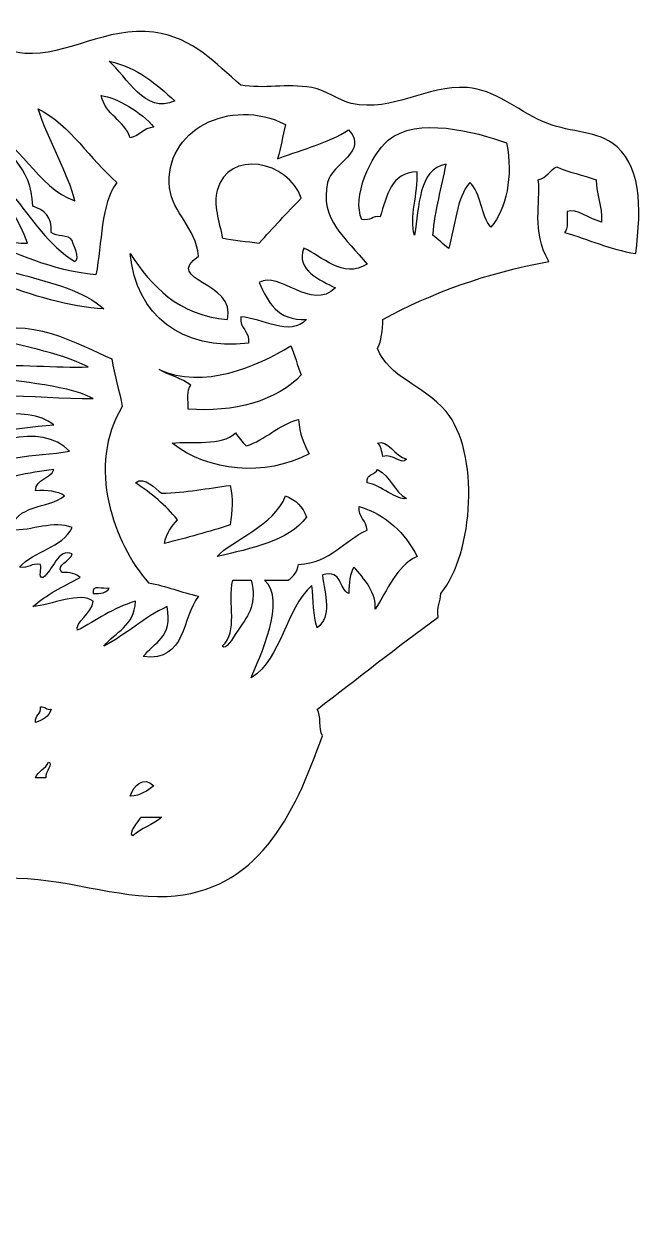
# Model space of a CAD drawing. Header units: centimetres. Extents: x -66 to 65, y -66 to 66.
# Drawn here: x -10.477 to -8.223, y 3.884 to 8.254 of the extents above; entities that cross this region are included whole.
import ezdxf

# ---------------------------------------------------------------- set-up
doc = ezdxf.new("R2010")
doc.units = ezdxf.units.CM
doc.header["$MEASUREMENT"] = 0
doc.layers.add('Layer 1', color=7, linetype='Continuous')

msp = doc.modelspace()

# ---------------------------------------------------------------- linework, layer by layer
at = {"layer": 'Layer 1'}
for points, knots in [([(-8.24668, 7.41724), (-8.3432, 7.43272), (-8.41839, 7.46955), (-8.50592, 7.49405), (-8.50592, 7.49405), (-8.49108, 7.50799), (-8.49748, 7.54318), (-8.49632, 7.57086), (-8.49632, 7.57086), (-8.46325, 7.58393), (-8.41306, 7.54184), (-8.37152, 7.53244), (-8.37152, 7.53244), (-8.36832, 7.59324), (-8.38941, 7.62978), (-8.39073, 7.68608), (-8.39073, 7.68608), (-8.43679, 7.70405), (-8.49236, 7.71246), (-8.53474, 7.73408), (-8.53474, 7.73408), (-8.55998, 7.72093), (-8.57115, 7.69365), (-8.60194, 7.68608), (-8.60194, 7.68608), (-8.59099, 7.59932), (-8.62856, 7.50397), (-8.56355, 7.38842), (-8.56355, 7.38842), (-8.79382, 7.34667), (-8.99233, 7.27314), (-9.16841, 7.1772), (-9.16841, 7.1772), (-9.17069, 7.13786), (-9.17312, 7.0987), (-9.18765, 7.07158), (-9.18765, 7.07158), (-9.14712, 6.96376), (-9.02469, 6.94392), (-8.93799, 6.84115), (-8.93799, 6.84115), (-8.81416, 6.69436), (-8.83613, 6.32566), (-8.95723, 6.17863), (-8.95723, 6.17863), (-8.95763, 6.14701), (-8.9734, 6.13082), (-8.96681, 6.09222), (-8.96681, 6.09222), (-9.1172, 5.98334), (-9.26113, 5.86806), (-9.40845, 5.75617), (-9.40845, 5.75617), (-9.39165, 5.73461), (-9.40387, 5.68394), (-9.38927, 5.66015), (-9.38927, 5.66015), (-9.49169, 5.36495), (-9.62954, 5.08987), (-9.95574, 5.07444), (-9.95574, 5.07444), (-10.13767, 5.06587), (-10.33423, 5.14498), (-10.54145, 5.14167), (-10.54145, 5.14167), (-10.74497, 5.13842), (-10.96375, 5.0819), (-11.09832, 4.97845), (-11.09832, 4.97845), (-11.137, 4.84534), (-11.11144, 4.72321), (-11.17516, 4.6328), (-11.17516, 4.6328), (-11.22633, 4.5602), (-11.3491, 4.55975), (-11.36719, 4.45997), (-11.36719, 4.45997), (-11.15103, 4.46489), (-10.85982, 4.58962), (-10.67586, 4.45037), (-10.67586, 4.45037), (-10.58566, 4.38211), (-10.52997, 4.26987), (-10.54145, 4.11432), (-10.54145, 4.11432), (-10.62982, 4.10395), (-10.68525, 4.19195), (-10.76227, 4.13353), (-10.76227, 4.13353), (-10.76645, 4.10665), (-10.75251, 4.01547), (-10.73348, 3.97989), (-10.73348, 3.97989), (-10.78759, 3.96121), (-10.87141, 3.99542), (-10.92551, 4.0087), (-10.92551, 4.0087), (-10.96255, 3.98494), (-10.9539, 3.91549), (-10.98314, 3.88387), (-10.98314, 3.88387), (-11.2333, 3.9411), (-11.5585, 4.03257), (-11.91445, 4.0087), (-11.91445, 4.0087), (-12.15829, 3.99235), (-12.40636, 3.91406), (-12.63459, 3.90308), (-12.63459, 3.90308), (-12.68981, 3.93184), (-12.55453, 3.97118), (-12.58659, 4.0087), (-12.58659, 4.0087), (-12.68454, 4.06873), (-12.67382, 3.93814), (-12.721, 3.89347), (-12.721, 3.89347), (-12.8389, 3.99946), (-12.70044, 4.06656), (-12.63459, 4.10471), (-12.63459, 4.10471), (-12.50759, 4.17832), (-12.228, 4.17768), (-12.27933, 4.38316), (-12.27933, 4.38316), (-12.29206, 4.43422), (-12.39773, 4.50931), (-12.45213, 4.51759), (-12.45213, 4.51759), (-12.51968, 4.52786), (-12.61988, 4.45181), (-12.70179, 4.46959), (-12.70179, 4.46959), (-12.78908, 4.48853), (-12.82802, 4.62733), (-12.81699, 4.74804), (-12.81699, 4.74804), (-12.80588, 4.86954), (-12.73076, 4.96854), (-12.71139, 5.06488), (-12.71139, 5.06488), (-13.01137, 4.9106), (-13.59817, 5.03239), (-13.89236, 4.87285), (-13.89236, 4.87285), (-14.03251, 4.79686), (-14.13456, 4.6379), (-14.27643, 4.5368), (-14.27643, 4.5368), (-14.46264, 4.40408), (-14.67135, 4.28627), (-14.99657, 4.32558), (-14.99657, 4.32558), (-15.0167, 4.36945), (-15.01321, 4.43694), (-15.02538, 4.4888), (-15.02538, 4.4888), (-15.14997, 4.47168), (-15.33899, 4.42154), (-15.39021, 4.5368), (-15.39021, 4.5368), (-15.26213, 4.81049), (-15.02088, 4.97786), (-14.81413, 5.1609), (-14.81413, 5.1609), (-14.59553, 5.35444), (-14.45345, 5.5669), (-14.30528, 5.84263), (-14.30528, 5.84263), (-14.16817, 6.09769), (-14.03223, 6.35381), (-13.85398, 6.59156), (-13.85398, 6.59156), (-13.76918, 6.70467), (-13.68391, 6.81937), (-13.60432, 6.93721), (-13.60432, 6.93721), (-13.5242, 7.0559), (-13.46123, 7.19616), (-13.37389, 7.30207), (-13.37389, 7.30207), (-13.23207, 7.47408), (-12.57958, 7.53165), (-12.22171, 7.51329), (-12.22171, 7.51329), (-11.94752, 7.49921), (-11.74467, 7.53081), (-11.47278, 7.5901), (-11.47278, 7.5901), (-11.43952, 7.62087), (-11.41441, 7.65976), (-11.38634, 7.69572), (-11.38634, 7.69572), (-11.3996, 8.06249), (-11.12274, 8.2542), (-10.75266, 8.2238), (-10.75266, 8.2238), (-10.65905, 8.2161), (-10.5711, 8.15472), (-10.47421, 8.14699), (-10.47421, 8.14699), (-10.32345, 8.13495), (-10.17666, 8.24745), (-10.00375, 8.2238), (-10.00375, 8.2238), (-9.85503, 8.20345), (-9.77915, 8.10823), (-9.68688, 8.03177), (-9.68688, 8.03177), (-9.60044, 8.01566), (-9.523, 8.0386), (-9.42764, 8.02217), (-9.42764, 8.02217), (-9.37491, 8.01307), (-9.32832, 7.97383), (-9.28363, 7.96457), (-9.28363, 7.96457), (-9.12766, 7.93221), (-9.01296, 8.03167), (-8.86117, 8.02217), (-8.86117, 8.02217), (-8.76079, 8.0159), (-8.6871, 7.94422), (-8.58272, 7.89734), (-8.58272, 7.89734), (-8.502, 7.86112), (-8.39733, 7.86514), (-8.33309, 7.82053), (-8.33309, 7.82053), (-8.22757, 7.74725), (-8.22347, 7.5902), (-8.24668, 7.41724)], [0, 0, 0, 0, 0.0169492, 0.0169492, 0.0169492, 0.0169492, 0.0338983, 0.0338983, 0.0338983, 0.0338983, 0.0508475, 0.0508475, 0.0508475, 0.0508475, 0.0677966, 0.0677966, 0.0677966, 0.0677966, 0.0847458, 0.0847458, 0.0847458, 0.0847458, 0.1016949, 0.1016949, 0.1016949, 0.1016949, 0.1186441, 0.1186441, 0.1186441, 0.1186441, 0.1355932, 0.1355932, 0.1355932, 0.1355932, 0.1525424, 0.1525424, 0.1525424, 0.1525424, 0.1694915, 0.1694915, 0.1694915, 0.1694915, 0.1864407, 0.1864407, 0.1864407, 0.1864407, 0.2033898, 0.2033898, 0.2033898, 0.2033898, 0.220339, 0.220339, 0.220339, 0.220339, 0.2372881, 0.2372881, 0.2372881, 0.2372881, 0.2542373, 0.2542373, 0.2542373, 0.2542373, 0.2711864, 0.2711864, 0.2711864, 0.2711864, 0.2881356, 0.2881356, 0.2881356, 0.2881356, 0.3050847, 0.3050847, 0.3050847, 0.3050847, 0.3220339, 0.3220339, 0.3220339, 0.3220339, 0.3389831, 0.3389831, 0.3389831, 0.3389831, 0.3559322, 0.3559322, 0.3559322, 0.3559322, 0.3728814, 0.3728814, 0.3728814, 0.3728814, 0.3898305, 0.3898305, 0.3898305, 0.3898305, 0.4067797, 0.4067797, 0.4067797, 0.4067797, 0.4237288, 0.4237288, 0.4237288, 0.4237288, 0.440678, 0.440678, 0.440678, 0.440678, 0.4576271, 0.4576271, 0.4576271, 0.4576271, 0.4745763, 0.4745763, 0.4745763, 0.4745763, 0.4915254, 0.4915254, 0.4915254, 0.4915254, 0.5084746, 0.5084746, 0.5084746, 0.5084746, 0.5254237, 0.5254237, 0.5254237, 0.5254237, 0.5423729, 0.5423729, 0.5423729, 0.5423729, 0.559322, 0.559322, 0.559322, 0.559322, 0.5762712, 0.5762712, 0.5762712, 0.5762712, 0.5932203, 0.5932203, 0.5932203, 0.5932203, 0.6101695, 0.6101695, 0.6101695, 0.6101695, 0.6271186, 0.6271186, 0.6271186, 0.6271186, 0.6440678, 0.6440678, 0.6440678, 0.6440678, 0.6610169, 0.6610169, 0.6610169, 0.6610169, 0.6779661, 0.6779661, 0.6779661, 0.6779661, 0.6949153, 0.6949153, 0.6949153, 0.6949153, 0.7118644, 0.7118644, 0.7118644, 0.7118644, 0.7288136, 0.7288136, 0.7288136, 0.7288136, 0.7457627, 0.7457627, 0.7457627, 0.7457627, 0.7627119, 0.7627119, 0.7627119, 0.7627119, 0.779661, 0.779661, 0.779661, 0.779661, 0.7966102, 0.7966102, 0.7966102, 0.7966102, 0.8135593, 0.8135593, 0.8135593, 0.8135593, 0.8305085, 0.8305085, 0.8305085, 0.8305085, 0.8474576, 0.8474576, 0.8474576, 0.8474576, 0.8644068, 0.8644068, 0.8644068, 0.8644068, 0.8813559, 0.8813559, 0.8813559, 0.8813559, 0.8983051, 0.8983051, 0.8983051, 0.8983051, 0.9152542, 0.9152542, 0.9152542, 0.9152542, 0.9322034, 0.9322034, 0.9322034, 0.9322034, 0.9491525, 0.9491525, 0.9491525, 0.9491525, 0.9661017, 0.9661017, 0.9661017, 0.9661017, 1, 1, 1, 1]), ([(-9.92694, 7.97413), (-9.99533, 8.03377), (-10.06066, 8.09647), (-10.16697, 8.11814), (-10.16697, 8.11814), (-10.10199, 8.06317), (-10.03629, 7.92265), (-9.92694, 7.97413)], [0, 0, 0, 0, 0.3333333, 0.3333333, 0.3333333, 0.3333333, 1, 1, 1, 1]), ([(-10.19578, 7.99334), (-10.18054, 7.92217), (-10.11185, 7.90447), (-10.09016, 7.83972), (-10.09016, 7.83972), (-10.05434, 7.84551), (-10.04306, 7.87584), (-10.00375, 7.87814), (-10.00375, 7.87814), (-10.04717, 7.9317), (-10.13816, 7.98559), (-10.19578, 7.99334)], [0, 0, 0, 0, 0.25, 0.25, 0.25, 0.25, 0.5, 0.5, 0.5, 0.5, 1, 1, 1, 1]), ([(-9.94615, 7.6573), (-9.9358, 7.56329), (-9.8509, 7.51503), (-9.84053, 7.40767), (-9.84053, 7.40767), (-9.97195, 7.31623), (-9.70242, 7.31763), (-9.73493, 7.17724), (-9.73493, 7.17724), (-9.91786, 7.19272), (-10.01026, 7.29876), (-10.09019, 7.41727), (-10.09019, 7.41727), (-10.06855, 7.19092), (-9.90281, 7.0627), (-9.65813, 7.09083), (-9.65813, 7.09083), (-9.65416, 7.13642), (-9.69089, 7.14129), (-9.68694, 7.18685), (-9.68694, 7.18685), (-9.60759, 7.18262), (-9.5089, 7.11184), (-9.44691, 7.17725), (-9.44691, 7.17725), (-9.55412, 7.17243), (-9.58725, 7.24176), (-9.61974, 7.31168), (-9.61974, 7.31168), (-9.54711, 7.357), (-9.42847, 7.20407), (-9.34132, 7.29247), (-9.34132, 7.29247), (-9.39477, 7.31914), (-9.4884, 7.35647), (-9.45652, 7.43648), (-9.45652, 7.43648), (-9.39, 7.40957), (-9.31642, 7.32247), (-9.22609, 7.37888), (-9.22609, 7.37888), (-9.29986, 7.47043), (-9.40148, 7.54221), (-9.3701, 7.67654), (-9.3701, 7.67654), (-9.35393, 7.74576), (-9.21923, 7.79005), (-9.29332, 7.86857), (-9.29332, 7.86857), (-9.36148, 7.82147), (-9.49369, 7.7874), (-9.55253, 7.76295), (-9.55253, 7.76295), (-9.5411, 7.80274), (-9.53367, 7.84651), (-9.52374, 7.88778), (-9.52374, 7.88778), (-9.72504, 7.99038), (-9.96906, 7.86563), (-9.94615, 7.6573)], [0, 0, 0, 0, 0.0625, 0.0625, 0.0625, 0.0625, 0.125, 0.125, 0.125, 0.125, 0.1875, 0.1875, 0.1875, 0.1875, 0.25, 0.25, 0.25, 0.25, 0.3125, 0.3125, 0.3125, 0.3125, 0.375, 0.375, 0.375, 0.375, 0.4375, 0.4375, 0.4375, 0.4375, 0.5, 0.5, 0.5, 0.5, 0.5625, 0.5625, 0.5625, 0.5625, 0.625, 0.625, 0.625, 0.625, 0.6875, 0.6875, 0.6875, 0.6875, 0.75, 0.75, 0.75, 0.75, 0.8125, 0.8125, 0.8125, 0.8125, 0.875, 0.875, 0.875, 0.875, 1, 1, 1, 1]), ([(-10.46463, 7.45566), (-10.52342, 7.45151), (-10.59819, 7.48185), (-10.63746, 7.46526), (-10.63746, 7.46526), (-10.49829, 7.42197), (-10.38357, 7.35429), (-10.21497, 7.34043), (-10.21497, 7.34043), (-10.19158, 7.45468), (-10.19907, 7.5998), (-10.13816, 7.6765), (-10.13816, 7.6765), (-10.23862, 7.76167), (-10.30358, 7.88235), (-10.42621, 7.94534), (-10.42621, 7.94534), (-10.38957, 7.83152), (-10.31403, 7.70555), (-10.2918, 7.60929), (-10.2918, 7.60929), (-10.43137, 7.65858), (-10.49458, 7.83532), (-10.61824, 7.86853), (-10.61824, 7.86853), (-10.54656, 7.78979), (-10.44893, 7.73701), (-10.44544, 7.59008), (-10.44544, 7.59008), (-10.40485, 7.57624), (-10.373, 7.5537), (-10.37821, 7.49406), (-10.37821, 7.49406), (-10.35858, 7.47853), (-10.31527, 7.48657), (-10.30143, 7.46525), (-10.30143, 7.46525), (-10.29791, 7.44559), (-10.26934, 7.40233), (-10.29183, 7.38844), (-10.29183, 7.38844), (-10.48, 7.50113), (-10.54639, 7.7868), (-10.79113, 7.8109), (-10.79113, 7.8109), (-10.651, 7.72373), (-10.52373, 7.6238), (-10.46463, 7.45566)], [0, 0, 0, 0, 0.0769231, 0.0769231, 0.0769231, 0.0769231, 0.1538462, 0.1538462, 0.1538462, 0.1538462, 0.2307692, 0.2307692, 0.2307692, 0.2307692, 0.3076923, 0.3076923, 0.3076923, 0.3076923, 0.3846154, 0.3846154, 0.3846154, 0.3846154, 0.4615385, 0.4615385, 0.4615385, 0.4615385, 0.5384615, 0.5384615, 0.5384615, 0.5384615, 0.6153846, 0.6153846, 0.6153846, 0.6153846, 0.6923077, 0.6923077, 0.6923077, 0.6923077, 0.7692308, 0.7692308, 0.7692308, 0.7692308, 0.8461538, 0.8461538, 0.8461538, 0.8461538, 1, 1, 1, 1]), ([(-9.14922, 7.83012), (-9.21375, 7.77522), (-9.28228, 7.62192), (-9.24524, 7.54207), (-9.24524, 7.54207), (-9.2119, 7.53437), (-9.2083, 7.55638), (-9.17801, 7.55167), (-9.17801, 7.55167), (-9.15404, 7.62692), (-9.14076, 7.71283), (-9.0436, 7.71489), (-9.0436, 7.71489), (-9.039, 7.63657), (-9.07379, 7.5468), (-9.0532, 7.48446), (-9.0532, 7.48446), (-9.03478, 7.59088), (-9.0409, 7.72184), (-8.93797, 7.7437), (-8.93797, 7.7437), (-8.95422, 7.65755), (-8.97782, 7.57868), (-8.98597, 7.48446), (-8.98597, 7.48446), (-8.96557, 7.46967), (-8.9502, 7.4498), (-8.92834, 7.43646), (-8.92834, 7.43646), (-8.90453, 7.51824), (-8.90059, 7.61992), (-8.85156, 7.67652), (-8.85156, 7.67652), (-8.80997, 7.6381), (-8.81208, 7.55595), (-8.77475, 7.5133), (-8.77475, 7.5133), (-8.71704, 7.58347), (-8.69395, 7.6956), (-8.71715, 7.82056), (-8.71715, 7.82056), (-8.83284, 7.86264), (-9.0463, 7.91765), (-9.14922, 7.83012)], [0, 0, 0, 0, 0.0833333, 0.0833333, 0.0833333, 0.0833333, 0.1666667, 0.1666667, 0.1666667, 0.1666667, 0.25, 0.25, 0.25, 0.25, 0.3333333, 0.3333333, 0.3333333, 0.3333333, 0.4166667, 0.4166667, 0.4166667, 0.4166667, 0.5, 0.5, 0.5, 0.5, 0.5833333, 0.5833333, 0.5833333, 0.5833333, 0.6666667, 0.6666667, 0.6666667, 0.6666667, 0.75, 0.75, 0.75, 0.75, 0.8333333, 0.8333333, 0.8333333, 0.8333333, 1, 1, 1, 1]), ([(-9.46606, 7.61888), (-9.519, 7.5662), (-9.56896, 7.51053), (-9.6197, 7.45566), (-9.6197, 7.45566), (-9.6637, 7.46286), (-9.71418, 7.4636), (-9.75411, 7.47487), (-9.75411, 7.47487), (-9.76546, 7.53551), (-9.78713, 7.59629), (-9.77335, 7.6477), (-9.77335, 7.6477), (-9.73245, 7.7998), (-9.51226, 7.75535), (-9.46606, 7.61888)], [0, 0, 0, 0, 0.2, 0.2, 0.2, 0.2, 0.4, 0.4, 0.4, 0.4, 0.6, 0.6, 0.6, 0.6, 1, 1, 1, 1]), ([(-10.65666, 7.36924), (-10.63137, 7.34701), (-10.6034, 7.32471), (-10.57022, 7.31164), (-10.57022, 7.31164), (-10.45245, 7.26515), (-10.30942, 7.22258), (-10.18615, 7.21562), (-10.18615, 7.21562), (-10.25637, 7.28002), (-10.37482, 7.31042), (-10.48381, 7.34042), (-10.48381, 7.34042), (-10.62613, 7.3796), (-10.79766, 7.41739), (-10.94469, 7.39805), (-10.94469, 7.39805), (-10.85584, 7.38128), (-10.75387, 7.37766), (-10.65666, 7.36924)], [0, 0, 0, 0, 0.1666667, 0.1666667, 0.1666667, 0.1666667, 0.3333333, 0.3333333, 0.3333333, 0.3333333, 0.5, 0.5, 0.5, 0.5, 0.6666667, 0.6666667, 0.6666667, 0.6666667, 1, 1, 1, 1]), ([(-10.2822, 6.04424), (-10.21328, 6.08091), (-10.15311, 6.12639), (-10.07098, 6.14986), (-10.07098, 6.14986), (-10.07405, 6.06014), (-10.14438, 6.03765), (-10.18618, 5.98664), (-10.18618, 5.98664), (-10.10334, 6.0286), (-10.04159, 6.09168), (-9.95575, 6.13065), (-9.95575, 6.13065), (-9.93212, 6.01741), (-10.00475, 6.00042), (-10.04216, 5.94822), (-10.04216, 5.94822), (-9.88352, 5.93036), (-9.90278, 6.09046), (-9.84052, 6.16907), (-9.84052, 6.16907), (-9.9045, 6.1819), (-9.9571, 6.20611), (-10.02298, 6.21707), (-10.02298, 6.21707), (-10.14987, 6.36077), (-10.25158, 6.64413), (-10.119, 6.86035), (-10.119, 6.86035), (-10.1299, 6.91985), (-10.14755, 6.97264), (-10.15742, 7.03318), (-10.15742, 7.03318), (-10.27545, 7.08583), (-10.47235, 7.19878), (-10.62788, 7.11959), (-10.62788, 7.11959), (-10.5008, 7.08022), (-10.35377, 7.06085), (-10.24381, 7.00436), (-10.24381, 7.00436), (-10.47058, 6.99502), (-10.82192, 7.06918), (-10.89672, 6.86035), (-10.89672, 6.86035), (-10.80353, 6.89197), (-10.73411, 6.9474), (-10.64709, 6.98518), (-10.64709, 6.98518), (-10.51792, 6.9415), (-10.33896, 6.94764), (-10.2246, 6.88916), (-10.2246, 6.88916), (-10.4365, 6.88344), (-10.72302, 6.95356), (-10.7911, 6.78354), (-10.7911, 6.78354), (-10.67931, 6.81103), (-10.47029, 6.87376), (-10.36861, 6.79314), (-10.36861, 6.79314), (-10.51479, 6.77928), (-10.7127, 6.76602), (-10.73347, 6.65871), (-10.73347, 6.65871), (-10.63907, 6.72565), (-10.41391, 6.80619), (-10.31098, 6.69713), (-10.31098, 6.69713), (-10.43528, 6.67422), (-10.60049, 6.69218), (-10.63745, 6.5819), (-10.63745, 6.5819), (-10.54614, 6.59624), (-10.46449, 6.62019), (-10.36861, 6.6299), (-10.36861, 6.6299), (-10.38099, 6.59426), (-10.43367, 6.59897), (-10.43581, 6.55309), (-10.43581, 6.55309), (-10.39279, 6.55449), (-10.35366, 6.55206), (-10.33019, 6.53388), (-10.33019, 6.53388), (-10.38895, 6.48702), (-10.51143, 6.50385), (-10.52222, 6.40908), (-10.52222, 6.40908), (-10.44912, 6.40651), (-10.3681, 6.44678), (-10.3014, 6.41868), (-10.3014, 6.41868), (-10.33815, 6.34343), (-10.44123, 6.33449), (-10.49343, 6.27467), (-10.49343, 6.27467), (-10.45782, 6.26787), (-10.45221, 6.29107), (-10.41662, 6.28427), (-10.41662, 6.28427), (-10.41138, 6.27033), (-10.42786, 6.23466), (-10.40702, 6.23627), (-10.40702, 6.23627), (-10.37294, 6.26204), (-10.35289, 6.34552), (-10.30142, 6.32268), (-10.30142, 6.32268), (-10.30756, 6.29434), (-10.36333, 6.28381), (-10.33981, 6.25545), (-10.33981, 6.25545), (-10.31004, 6.2564), (-10.28655, 6.25111), (-10.27261, 6.23624), (-10.27261, 6.23624), (-10.33465, 6.20547), (-10.39546, 6.17345), (-10.44544, 6.13062), (-10.44544, 6.13062), (-10.37932, 6.1353), (-10.27052, 6.18761), (-10.22459, 6.14983), (-10.22459, 6.14983), (-10.22896, 6.10596), (-10.29376, 6.07215), (-10.2822, 6.04424)], [0, 0, 0, 0, 0.030303, 0.030303, 0.030303, 0.030303, 0.0606061, 0.0606061, 0.0606061, 0.0606061, 0.0909091, 0.0909091, 0.0909091, 0.0909091, 0.1212121, 0.1212121, 0.1212121, 0.1212121, 0.1515152, 0.1515152, 0.1515152, 0.1515152, 0.1818182, 0.1818182, 0.1818182, 0.1818182, 0.2121212, 0.2121212, 0.2121212, 0.2121212, 0.2424242, 0.2424242, 0.2424242, 0.2424242, 0.2727273, 0.2727273, 0.2727273, 0.2727273, 0.3030303, 0.3030303, 0.3030303, 0.3030303, 0.3333333, 0.3333333, 0.3333333, 0.3333333, 0.3636364, 0.3636364, 0.3636364, 0.3636364, 0.3939394, 0.3939394, 0.3939394, 0.3939394, 0.4242424, 0.4242424, 0.4242424, 0.4242424, 0.4545455, 0.4545455, 0.4545455, 0.4545455, 0.4848485, 0.4848485, 0.4848485, 0.4848485, 0.5151515, 0.5151515, 0.5151515, 0.5151515, 0.5454545, 0.5454545, 0.5454545, 0.5454545, 0.5757576, 0.5757576, 0.5757576, 0.5757576, 0.6060606, 0.6060606, 0.6060606, 0.6060606, 0.6363636, 0.6363636, 0.6363636, 0.6363636, 0.6666667, 0.6666667, 0.6666667, 0.6666667, 0.6969697, 0.6969697, 0.6969697, 0.6969697, 0.7272727, 0.7272727, 0.7272727, 0.7272727, 0.7575758, 0.7575758, 0.7575758, 0.7575758, 0.7878788, 0.7878788, 0.7878788, 0.7878788, 0.8181818, 0.8181818, 0.8181818, 0.8181818, 0.8484848, 0.8484848, 0.8484848, 0.8484848, 0.8787879, 0.8787879, 0.8787879, 0.8787879, 0.9090909, 0.9090909, 0.9090909, 0.9090909, 0.9393939, 0.9393939, 0.9393939, 0.9393939, 1, 1, 1, 1]), ([(-9.86934, 6.93718), (-9.8854, 6.92125), (-9.87696, 6.8808), (-9.87892, 6.85077), (-9.87892, 6.85077), (-9.71594, 6.83638), (-9.55039, 6.88157), (-9.46606, 6.9756), (-9.46606, 6.9756), (-9.48201, 7.00767), (-9.48855, 7.04915), (-9.50445, 7.08122), (-9.50445, 7.08122), (-9.62568, 7.00497), (-9.82563, 6.92149), (-9.98454, 6.99481), (-9.98454, 6.99481), (-9.94948, 6.97226), (-9.90003, 6.96406), (-9.86934, 6.93718)], [0, 0, 0, 0, 0.1666667, 0.1666667, 0.1666667, 0.1666667, 0.3333333, 0.3333333, 0.3333333, 0.3333333, 0.5, 0.5, 0.5, 0.5, 0.6666667, 0.6666667, 0.6666667, 0.6666667, 1, 1, 1, 1]), ([(-9.6677, 6.71633), (-9.68098, 6.73183), (-9.6949, 6.74673), (-9.70609, 6.76433), (-9.70609, 6.76433), (-9.75612, 6.7125), (-9.86759, 6.73679), (-9.93652, 6.72591), (-9.93652, 6.72591), (-9.80613, 6.62304), (-9.59756, 6.60219), (-9.43728, 6.68752), (-9.43728, 6.68752), (-9.45612, 6.72308), (-9.47279, 6.76084), (-9.47567, 6.81232), (-9.47567, 6.81232), (-9.55295, 6.79362), (-9.59372, 6.73837), (-9.6677, 6.71633)], [0, 0, 0, 0, 0.1666667, 0.1666667, 0.1666667, 0.1666667, 0.3333333, 0.3333333, 0.3333333, 0.3333333, 0.5, 0.5, 0.5, 0.5, 0.6666667, 0.6666667, 0.6666667, 0.6666667, 1, 1, 1, 1]), ([(-9.16841, 6.67791), (-9.1302, 6.6899), (-9.10081, 6.64399), (-9.082, 6.66831), (-9.082, 6.66831), (-9.12253, 6.67604), (-9.15394, 6.74327), (-9.18762, 6.72591), (-9.18762, 6.72591), (-9.17335, 6.71781), (-9.17372, 6.69503), (-9.16841, 6.67791)], [0, 0, 0, 0, 0.25, 0.25, 0.25, 0.25, 0.5, 0.5, 0.5, 0.5, 1, 1, 1, 1]), ([(-9.91736, 6.44749), (-9.9385, 6.42381), (-9.95781, 6.39836), (-9.96536, 6.36108), (-9.96536, 6.36108), (-9.88294, 6.38108), (-9.80283, 6.40341), (-9.72533, 6.42828), (-9.72533, 6.42828), (-9.71938, 6.48395), (-9.71266, 6.51901), (-9.72533, 6.57229), (-9.72533, 6.57229), (-9.80762, 6.56179), (-9.88532, 6.54668), (-9.97496, 6.5435), (-9.97496, 6.5435), (-9.9988, 6.55842), (-10.03685, 6.60914), (-10.07098, 6.58189), (-10.07098, 6.58189), (-10.01293, 6.54393), (-9.96057, 6.50027), (-9.91736, 6.44749)], [0, 0, 0, 0, 0.1428571, 0.1428571, 0.1428571, 0.1428571, 0.2857143, 0.2857143, 0.2857143, 0.2857143, 0.4285714, 0.4285714, 0.4285714, 0.4285714, 0.5714286, 0.5714286, 0.5714286, 0.5714286, 0.7142857, 0.7142857, 0.7142857, 0.7142857, 1, 1, 1, 1]), ([(-9.08199, 6.5243), (-9.12715, 6.54954), (-9.14136, 6.60577), (-9.18761, 6.62992), (-9.18761, 6.62992), (-9.19727, 6.61076), (-9.23005, 6.61479), (-9.226, 6.58192), (-9.226, 6.58192), (-9.17346, 6.57348), (-9.11859, 6.51676), (-9.08199, 6.5243)], [0, 0, 0, 0, 0.25, 0.25, 0.25, 0.25, 0.5, 0.5, 0.5, 0.5, 1, 1, 1, 1]), ([(-9.77332, 6.31308), (-9.64656, 6.34316), (-9.51437, 6.3678), (-9.44685, 6.45709), (-9.44685, 6.45709), (-9.46058, 6.49458), (-9.48614, 6.52019), (-9.52366, 6.5339), (-9.52366, 6.5339), (-9.56481, 6.4246), (-9.71676, 6.37494), (-9.77332, 6.31308)], [0, 0, 0, 0, 0.25, 0.25, 0.25, 0.25, 0.5, 0.5, 0.5, 0.5, 1, 1, 1, 1]), ([(-9.19725, 6.12105), (-9.15023, 6.18926), (-9.12261, 6.27686), (-9.04361, 6.31308), (-9.04361, 6.31308), (-9.08817, 6.39973), (-9.15444, 6.46466), (-9.25483, 6.49551), (-9.25483, 6.49551), (-9.25848, 6.45347), (-9.22737, 6.44614), (-9.22602, 6.4091), (-9.22602, 6.4091), (-9.31325, 6.3715), (-9.35667, 6.29012), (-9.47568, 6.28427), (-9.47568, 6.28427), (-9.48161, 6.25818), (-9.49476, 6.23932), (-9.51407, 6.22667), (-9.51407, 6.22667), (-9.54288, 6.22667), (-9.5717, 6.22667), (-9.60048, 6.22667), (-9.60048, 6.22667), (-9.51518, 6.1569), (-9.62093, 5.94158), (-9.64848, 5.87141), (-9.64848, 5.87141), (-9.53542, 5.94396), (-9.52579, 6.12001), (-9.42766, 6.20746), (-9.42766, 6.20746), (-9.42165, 6.15584), (-9.42388, 6.09602), (-9.40842, 6.05384), (-9.40842, 6.05384), (-9.35323, 6.09517), (-9.37908, 6.17166), (-9.38924, 6.24587), (-9.38924, 6.24587), (-9.31352, 6.26717), (-9.33153, 6.19473), (-9.29322, 6.17867), (-9.29322, 6.17867), (-9.29256, 6.2164), (-9.28856, 6.25085), (-9.27398, 6.27469), (-9.27398, 6.27469), (-9.23855, 6.23553), (-9.18828, 6.17425), (-9.19725, 6.12105)], [0, 0, 0, 0, 0.0714286, 0.0714286, 0.0714286, 0.0714286, 0.1428571, 0.1428571, 0.1428571, 0.1428571, 0.2142857, 0.2142857, 0.2142857, 0.2142857, 0.2857143, 0.2857143, 0.2857143, 0.2857143, 0.3571429, 0.3571429, 0.3571429, 0.3571429, 0.4285714, 0.4285714, 0.4285714, 0.4285714, 0.5, 0.5, 0.5, 0.5, 0.5714286, 0.5714286, 0.5714286, 0.5714286, 0.6428571, 0.6428571, 0.6428571, 0.6428571, 0.7142857, 0.7142857, 0.7142857, 0.7142857, 0.7857143, 0.7857143, 0.7857143, 0.7857143, 0.8571429, 0.8571429, 0.8571429, 0.8571429, 1, 1, 1, 1]), ([(-10.16697, 6.19785), (-10.17581, 6.18108), (-10.197, 6.17666), (-10.2246, 6.17864), (-10.2246, 6.17864), (-10.2337, 6.21336), (-10.18676, 6.19203), (-10.16697, 6.19785)], [0, 0, 0, 0, 0.3333333, 0.3333333, 0.3333333, 0.3333333, 1, 1, 1, 1]), ([(-9.75411, 5.98661), (-9.74125, 5.96804), (-9.71839, 6.01302), (-9.69648, 6.04421), (-9.69648, 6.04421), (-9.65317, 6.10594), (-9.62896, 6.14237), (-9.64848, 6.22664), (-9.64848, 6.22664), (-9.67092, 6.22664), (-9.6933, 6.22664), (-9.71571, 6.22664), (-9.71571, 6.22664), (-9.73602, 6.14219), (-9.69376, 6.04022), (-9.75411, 5.98661)], [0, 0, 0, 0, 0.2, 0.2, 0.2, 0.2, 0.4, 0.4, 0.4, 0.4, 0.6, 0.6, 0.6, 0.6, 1, 1, 1, 1]), ([(-10.43581, 5.70819), (-10.40848, 5.71605), (-10.38707, 5.72986), (-10.37818, 5.75619), (-10.37818, 5.75619), (-10.39636, 5.75405), (-10.39937, 5.76701), (-10.4166, 5.76579), (-10.4166, 5.76579), (-10.41412, 5.73766), (-10.43833, 5.73629), (-10.43581, 5.70819)], [0, 0, 0, 0, 0.25, 0.25, 0.25, 0.25, 0.5, 0.5, 0.5, 0.5, 1, 1, 1, 1]), ([(-10.43581, 5.50655), (-10.423, 5.50655), (-10.4102, 5.50655), (-10.39742, 5.50655), (-10.39742, 5.50655), (-10.40165, 5.5279), (-10.36776, 5.55862), (-10.38782, 5.56415), (-10.38782, 5.56415), (-10.39774, 5.53888), (-10.42589, 5.53182), (-10.43581, 5.50655)], [0, 0, 0, 0, 0.25, 0.25, 0.25, 0.25, 0.5, 0.5, 0.5, 0.5, 1, 1, 1, 1]), ([(-10.09016, 5.43932), (-10.05074, 5.44149), (-10.02727, 5.45967), (-10.00375, 5.47774), (-10.00375, 5.47774), (-10.0418, 5.51504), (-10.07709, 5.47856), (-10.09016, 5.43932)], [0, 0, 0, 0, 0.3333333, 0.3333333, 0.3333333, 0.3333333, 1, 1, 1, 1]), ([(-10.08058, 5.29531), (-10.05087, 5.32322), (-10.00599, 5.33595), (-9.97496, 5.36254), (-9.97496, 5.36254), (-10.00057, 5.36254), (-10.02618, 5.36254), (-10.05177, 5.36254), (-10.05177, 5.36254), (-10.05981, 5.34436), (-10.09807, 5.30727), (-10.08058, 5.29531)], [0, 0, 0, 0, 0.25, 0.25, 0.25, 0.25, 0.5, 0.5, 0.5, 0.5, 1, 1, 1, 1])]:
    msp.add_open_spline(points, degree=3, knots=knots, dxfattribs=at)

doc.saveas('drawing.dxf')
